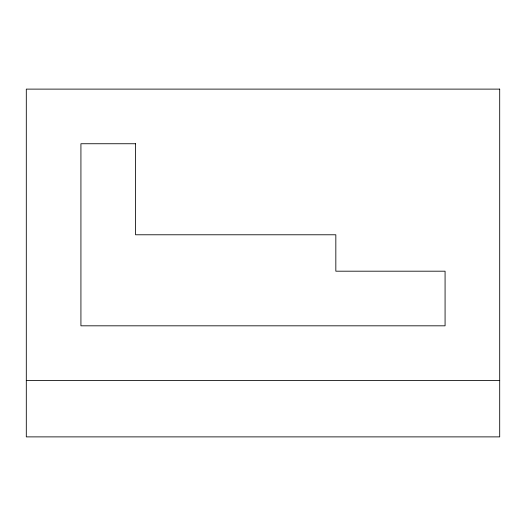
<?xml version="1.0" encoding="UTF-8"?>
<svg xmlns="http://www.w3.org/2000/svg" width="526" height="526" viewBox="0 0 526 526"><rect width="100%" height="100%" fill="white"/><g stroke="black" fill="none" stroke-linecap="round" stroke-linejoin="round"><path stroke-width="0.79" d="M26.3 380.443L499.7 380.443M499.7 89.118L26.3 89.118L26.3 436.882L499.7 436.882L499.7 89.118M135.544 143.743L80.925 143.743L80.925 325.818L445.075 325.818L445.075 271.192L335.831 271.192L335.831 234.78L135.544 234.78L135.544 143.743"/></g></svg>
